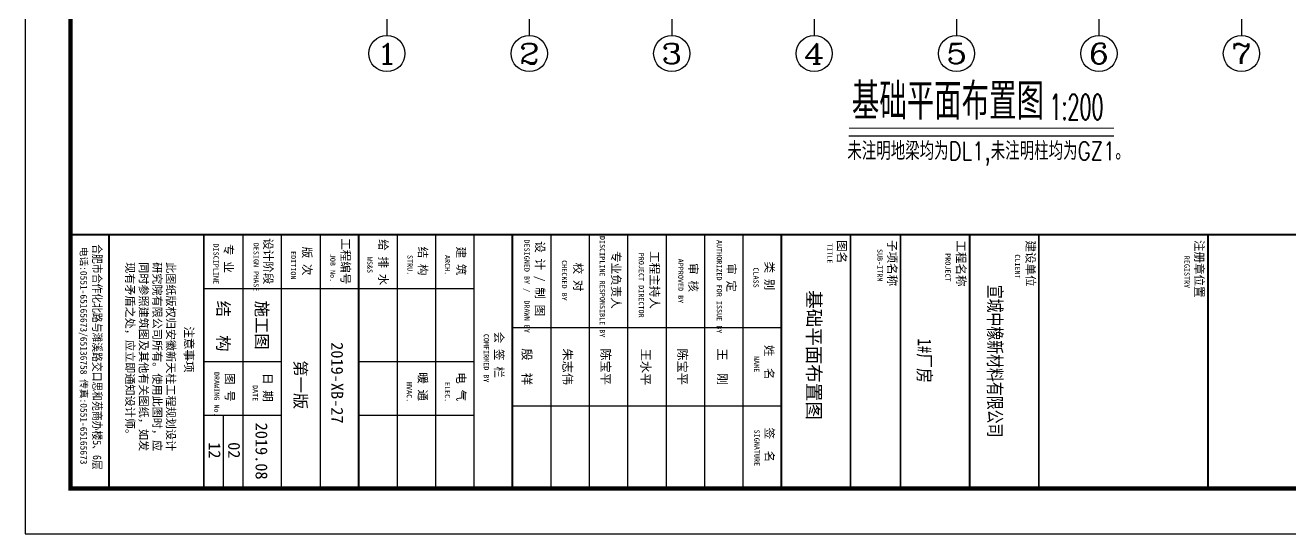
# Model space of a CAD drawing. Extents: x 37237700 to 37865026, y 138877 to 347670.
# Drawn here: x 37237700 to 37293633, y 228870 to 251351 of the extents above; entities that cross this region are included whole.
import ezdxf
from ezdxf.enums import TextEntityAlignment as Align

# ---------------------------------------------------------------- set-up
doc = ezdxf.new("R2010")
doc.units = 0
doc.header["$LTSCALE"] = 1000
doc.header["$MEASUREMENT"] = 0
doc.layers.get('0').update_dxf_attribs({"linetype": 'CONTINUOUS'})
for name, color, linetype in [('46', 7, 'CONTINUOUS'), ('AXIS', 3, 'CONTINUOUS'), ('AXIS_TEXT', 7, 'CONTINUOUS'), ('DIM_TEXT', 3, 'CONTINUOUS'), ('PUB_TAB', 7, 'CONTINUOUS'), ('PUB_TEXT', 7, 'CONTINUOUS'), ('PUB_TITLE', 4, 'CONTINUOUS'), ('标注', 4, 'CONTINUOUS'), ('标注、文字', 3, 'CONTINUOUS')]:
    doc.layers.add(name, color=color, linetype=linetype)
doc.styles.add('-黑体', font='simhei.ttf')
doc.styles.add('_HZTXT', font='txt.shx', dxfattribs={"width": 0.8, "bigfont": 'hztxt.shx'})
doc.styles.add('_SIMPLEX', font='SIMPLEX', dxfattribs={"width": 0.8})
doc.styles.add('_TCH_AXIS', font='COMPLEX', dxfattribs={"bigfont": 'GBCBIG'})
doc.styles.add('COMPLEX', font='COMPLEX')
doc.styles.add('STYLE-黑体', font='simhei.ttf')
doc.styles.add('TQ', font='')
doc.styles.add('中西', font='romans.shx', dxfattribs={"width": 0.8, "height": 350, "bigfont": 'hztxt.shx'})
doc.styles.get('TQ').set_extended_font_data('SimSun')

# ---------------------------------------------------------------- blocks, each defined once
blk = doc.blocks.new('ly')
at = {"layer": 'PUB_TEXT', "insert": (-5884, 1715), "char_height": 212, "width": 5144.75, "attachment_point": 1, "style": 'TQ'}
blk.add_mtext('\\pt576;此图纸版权归安徽新天柱工程规划设计研究院有限公司所有。使用此图时，应同时参照建筑图及其他有关图纸，如发现有矛盾之处，应立即通知设计师。', dxfattribs=at)
blk = doc.blocks.new('tk0')
at = {"layer": 'PUB_TEXT'}
for p, q in [((32861287, -1281267), (32861287, -1280292)), ((32861292, -1281268), (32859731, -1281268))]:
    blk.add_line(p, q, dxfattribs=at)
at = {"layer": 'PUB_TITLE'}
for p, q in [((32854181, -1261723), (32854181, -1249823)), ((32857632, -1261723), (32857632, -1249823)), ((32850067, -1251523), (32861287, -1251523)), ((32850067, -1253223), (32861287, -1253223)), ((32850067, -1254923), (32861287, -1254923)), ((32850067, -1256623), (32861287, -1256623)), ((32850067, -1258323), (32861287, -1258323)), ((32850067, -1260023), (32861287, -1260023)), ((32850067, -1261723), (32861287, -1261723)), ((32850067, -1263423), (32861287, -1263423)), ((32852446, -1268523), (32852446, -1263423)), ((32855676, -1268523), (32855676, -1263423)), ((32858056, -1268523), (32858056, -1263423)), ((32850067, -1265123), (32861287, -1265123)), ((32850067, -1266823), (32861287, -1266823)), ((32852447, -1275368), (32852447, -1268523)), ((32850067, -1270223), (32861287, -1270223)), ((32850067, -1271946), (32861287, -1271946)), ((32855676, -1275368), (32855676, -1271946)), ((32858056, -1275368), (32858056, -1271946)), ((32850067, -1273646), (32861321, -1273646)), ((32861287, -1274507), (32858056, -1274507))]:
    blk.add_line(p, q, dxfattribs=at)
at = {"layer": 'PUB_TITLE', "lineweight": 40}
for p, q in [((32850067, -1268523), (32861287, -1268523)), ((32850067, -1279567), (32861287, -1279567))]:
    blk.add_line(p, q, dxfattribs=at)
at = {"layer": 'PUB_TITLE', "lineweight": 40, "const_width": 85}
for points in [[(32850067, -1201267), (32850067, -1281267)], [(32850067, -1230953), (32861287, -1230953)], [(32850067, -1238433), (32861287, -1238433)], [(32850067, -1241493), (32861287, -1241493)], [(32850067, -1244553), (32861287, -1244553)], [(32850067, -1246763), (32861287, -1246763)], [(32850067, -1249823), (32861287, -1249823)], [(32850067, -1261723), (32861287, -1261723)], [(32850067, -1275368), (32861232, -1275368)]]:
    blk.add_lwpolyline(points, dxfattribs=at)
at = {"layer": 'PUB_TITLE', "const_width": 85}
blk.add_lwpolyline([(32850067, -1268523), (32861287, -1268523)], dxfattribs=at)
at = {"layer": 'PUB_TEXT', "xscale": 1.700000002980232, "yscale": 1.700000002980232, "zscale": 1.700000002980232}
blk.add_blockref('ly', (32861287, -1279567), dxfattribs=at)
at = {"layer": '46', "linetype": 'Continuous', "style": '-黑体'}
for s, height, p in [('2019-XB-27 ', 528.65, (32854824, -1269734)), ('第一版', 528.7, (32855625, -1271359)), ('施工图', 528.7, (32852988, -1273068)), ('2019.08', 528.7, (32858381, -1273080)), ('结', 529, (32852988, -1274773)), ('构', 529, (32854517, -1274773))]:
    blk.add_text(s, height=height, dxfattribs=at).set_placement(p)
at = {"layer": 'PUB_TEXT', "style": 'TQ'}
for s, height, p in [('王  刚', 396, (32855098, -1252630)), ('陈宝平', 396, (32855098, -1254390)), ('王水平', 396, (32855110, -1256019)), ('陈宝平', 396, (32855098, -1257790)), ('朱志伟', 396, (32855098, -1259475)), ('殷  祥', 396, (32855098, -1261275)), (' 工程编号', 374, (32849973, -1269288)), ('      JOB No.', 229.5, (32849836, -1269778)), ('  版 次', 374, (32850089, -1270993)), ('     EDITION', 229.5, (32849896, -1271521)), (' 设计阶段', 374, (32849973, -1272709)), ('日 期', 374, (32856186, -1272730)), ('     DESIGN PHASE', 229.5, (32849526, -1273170)), ('         DATE', 229.5, (32855101, -1273208)), ('  专 业', 374, (32849973, -1274462)), ('图 号', 374, (32856186, -1274413)), ('     DISCIPLINE', 229.5, (32849562, -1274943)), ('     DRAWING No.', 229.5, (32855241, -1274909)), ('注意事项', 374, (32854126, -1276215)), ('电话:0551-65165673/65136758 传真:0551-65165673', 306, (32850607, -1280833))]:
    blk.add_text(s, height=height, dxfattribs=at).set_placement(p)
at = {"layer": 'PUB_TEXT', "style": 'TQ', "width": 0.85}
blk.add_text('合肥市合作化北路与濉溪路交口思和苑商办楼5、6层 ', height=374, dxfattribs=at).set_placement((32850490, -1280276))
at = {"layer": 'PUB_TEXT', "attachment_point": 1, "style": 'TQ'}
for s, insert, char_height, width in [('注册章位置', (32850304, -1231147), 374, 3060), ('REGISTRY', (32851001, -1231763), 229.5, 4799.1), ('建设单位', (32850326, -1238613), 374, 2223.6), ('CLIENT', (32850938, -1239259), 229.5, 4799.1), ('工程名称', (32850323, -1241690), 374, 2223.6), ('PROJECT', (32850887, -1242340), 229.5, 4799.1), ('子项名称', (32850306, -1244736), 374, 2223.6), ('SUB-ITRM', (32850702, -1245348), 229.5, 4799.1), ('图名', (32850313, -1246965), 374, 2223.6), ('TITLE', (32850446, -1247564), 229.5, 4799.1), ('类 别', (32851257, -1250163), 374, 2223.6), ('姓  名', (32854946, -1250177), 374, 2324.97), ('签  名', (32858602, -1250163), 374, 2948.14), ('CLASS', (32851517, -1250828), 229.5, 4799.1), ('NAME', (32855436, -1250803), 229.5, 4799.1), ('SIGNATURE', (32858688, -1250788), 229.5, 4799.1), ('审 定', (32851331, -1251848), 374, 1610.68), ('AUTHORIZED FOR ISSUE BY', (32850303, -1252450), 229.5, 4799.1), ('审 核', (32851328, -1253533), 374, 2855.71), ('APPROVED BY', (32851129, -1254157), 229.5, 4799.1), ('工程主持人', (32850799, -1255246), 374, 3479.12), ('PROJECT DIRECTOR', (32850866, -1255899), 229.5, 4799.1), ('专业负责人', (32850797, -1256953), 374, 3323.07), ('DISCIPLINE RESPONSIBLE BY', (32850125, -1257623), 229.5, 4799.1), ('校 对', (32851305, -1258626), 374, 4012.28), ('CHECKED BY', (32851196, -1259301), 229.5, 4799.1), ('设 计 / 制 图', (32850359, -1260315), 374, 5153.93), ('DESIGNED BY /  DRAWN BY', (32850281, -1260962), 229.5, 4799.1), ('会 签 栏', (32854360, -1262126), 374, 4447.2), ('COMFIRMED BY', (32854453, -1262757), 229.5, 4799.1), ('建 筑', (32850598, -1263802), 374, 4012), ('电 气', (32856153, -1263802), 374, 4012), ('   ARCH.', (32850429, -1264477), 229.5, 4799.1), ('   ELEC.', (32856044, -1264477), 229.5, 4799.1), ('结 构', (32850598, -1265502), 374, 4012), ('暖 通', (32856153, -1265502), 374, 4012), ('   STRU.', (32850429, -1266133), 229.5, 4799.1), ('   HVAC.', (32856044, -1266163), 229.5, 4799.1), ('给 排 水', (32850268, -1267245), 374, 4447.2), ('   WS&S', (32850510, -1267906), 229.5, 4882.4)]:
    blk.add_mtext(s, dxfattribs=dict(at, insert=insert, char_height=char_height, width=width))
blk = doc.blocks.new('_AXISO')
blk.add_circle((0, 0), 0.5)
at = {"layer": 'AXIS_TEXT', "style": 'COMPLEX', "width": 1.041667}
blk.add_attdef('A', text='', height=0.56, dxfattribs=at).set_placement((-0.25, -0.28), (0.25, -0.28), align=Align.FIT)

msp = doc.modelspace()

# ---------------------------------------------------------------- linework, layer by layer
at = {"layer": 'AXIS'}
for p, q in [((37253696.5, 256593.9), (37253696.5, 250901)), ((37259996.5, 256593.9), (37259996.5, 250901)), ((37266296.5, 256593.9), (37266296.5, 250901)), ((37272596.5, 256593.9), (37272596.5, 250901)), ((37278896.5, 256593.9), (37278896.5, 250901)), ((37285196.5, 256593.9), (37285196.5, 250901)), ((37291496.5, 256593.9), (37291496.5, 250901))]:
    msp.add_line(p, q, dxfattribs=at)
at = {"layer": 'PUB_TITLE'}
msp.add_lwpolyline([(37237700.2, 228870), (37321700.2, 228870), (37321700.2, 347670), (37237700.2, 347670)], close=True, dxfattribs=at)
at = {"layer": 'PUB_TITLE', "const_width": 200}
msp.add_lwpolyline([(37239700.2, 230870), (37319700.2, 230870), (37319700.2, 342670), (37239700.2, 342670)], close=True, dxfattribs=at)
at = {"layer": '标注、文字'}
msp.add_line((37274131, 246466.1), (37285858.8, 246466.1), dxfattribs=at)
at = {"layer": '标注、文字', "const_width": 50}
msp.add_lwpolyline([(37274131, 246804.4), (37285858.8, 246804.4)], dxfattribs=at)

# ---------------------------------------------------------------- block references
at = {"rotation": 270}
msp.add_blockref('tk0', (38520968, 33092161.8), dxfattribs=at)
at = {"layer": 'AXIS'}
ref = msp.add_blockref('_AXISO', (37253696.5, 250101), dxfattribs=dict(at, xscale=1600, yscale=1600, zscale=1600))
ref.add_attrib('A', '1', dxfattribs={"layer": 'AXIS_TEXT', "height": 905.1, "style": '_TCH_AXIS', "width": 2.333333}).set_placement((37253244, 249648.4), (37254149.1, 249648.4), align=Align.FIT)
ref = msp.add_blockref('_AXISO', (37259996.5, 250101), dxfattribs=dict(at, xscale=1600, yscale=1600, zscale=1600))
ref.add_attrib('A', '2', dxfattribs={"layer": 'AXIS_TEXT', "height": 905.1, "style": '_TCH_AXIS', "width": 1.5}).set_placement((37259544, 249648.4), (37260449.1, 249648.4), align=Align.FIT)
ref = msp.add_blockref('_AXISO', (37266296.5, 250101), dxfattribs=dict(at, xscale=1600, yscale=1600, zscale=1600))
ref.add_attrib('A', '3', dxfattribs={"layer": 'AXIS_TEXT', "height": 905.1, "style": '_TCH_AXIS', "width": 1.5}).set_placement((37265844, 249648.4), (37266749.1, 249648.4), align=Align.FIT)
ref = msp.add_blockref('_AXISO', (37272596.5, 250101), dxfattribs=dict(at, xscale=1600, yscale=1600, zscale=1600))
ref.add_attrib('A', '4', dxfattribs={"layer": 'AXIS_TEXT', "height": 905.1, "style": '_TCH_AXIS', "width": 1.3125}).set_placement((37272144, 249648.4), (37273049.1, 249648.4), align=Align.FIT)
ref = msp.add_blockref('_AXISO', (37278896.5, 250101), dxfattribs=dict(at, xscale=1600, yscale=1600, zscale=1600))
ref.add_attrib('A', '5', dxfattribs={"layer": 'AXIS_TEXT', "height": 905.1, "style": '_TCH_AXIS', "width": 1.5}).set_placement((37278444, 249648.4), (37279349.1, 249648.4), align=Align.FIT)
ref = msp.add_blockref('_AXISO', (37285196.5, 250101), dxfattribs=dict(at, xscale=1600, yscale=1600, zscale=1600))
ref.add_attrib('A', '6', dxfattribs={"layer": 'AXIS_TEXT', "height": 905.1, "style": '_TCH_AXIS', "width": 1.5}).set_placement((37284744, 249648.4), (37285649.1, 249648.4), align=Align.FIT)
ref = msp.add_blockref('_AXISO', (37291496.5, 250101), dxfattribs=dict(at, xscale=1600, yscale=1600, zscale=1600))
ref.add_attrib('A', '7', dxfattribs={"layer": 'AXIS_TEXT', "height": 905.1, "style": '_TCH_AXIS', "width": 1.5}).set_placement((37291044, 249648.4), (37291949.1, 249648.4), align=Align.FIT)

# ---------------------------------------------------------------- texts
at = {"layer": '46', "linetype": 'Continuous', "style": '-黑体'}
for s, p in [('12', (37245810.3, 232917.2)), ('02', (37246675, 232917.2))]:
    msp.add_text(s, height=528.65, rotation=270, dxfattribs=at).set_placement(p)
at = {"layer": 'DIM_TEXT'}
for s, height, style, width, p in [('基础平面布置图', 1618.98, '_HZTXT', 0.75, (37274264.9, 247177.7)), ('1:200', 1125, '_SIMPLEX', 0.55, (37283007.9, 247177.7))]:
    msp.add_text(s, height=height, dxfattribs=dict(at, style=style, width=width)).set_placement(p)
at = {"layer": 'PUB_TAB', "lineweight": -3, "style": 'STYLE-黑体'}
for s, width, p in [('基础平面布置图', 1.000119, (37272292.7, 236769.8)), ('宣城中橡新材料有限公司', 0.75, (37280297.6, 236503.1)), ('1#厂房', 0.8, (37277181, 236520))]:
    msp.add_text(s, height=600, rotation=270, dxfattribs=dict(at, width=width)).set_placement(p, align=Align.CENTER)
at = {"layer": '标注', "style": '中西', "width": 0.8}
msp.add_text('未注明地梁均为DL1,未注明柱均为GZ1。', height=800, dxfattribs=at).set_placement((37274063, 245393.8))

doc.saveas('drawing.dxf')
